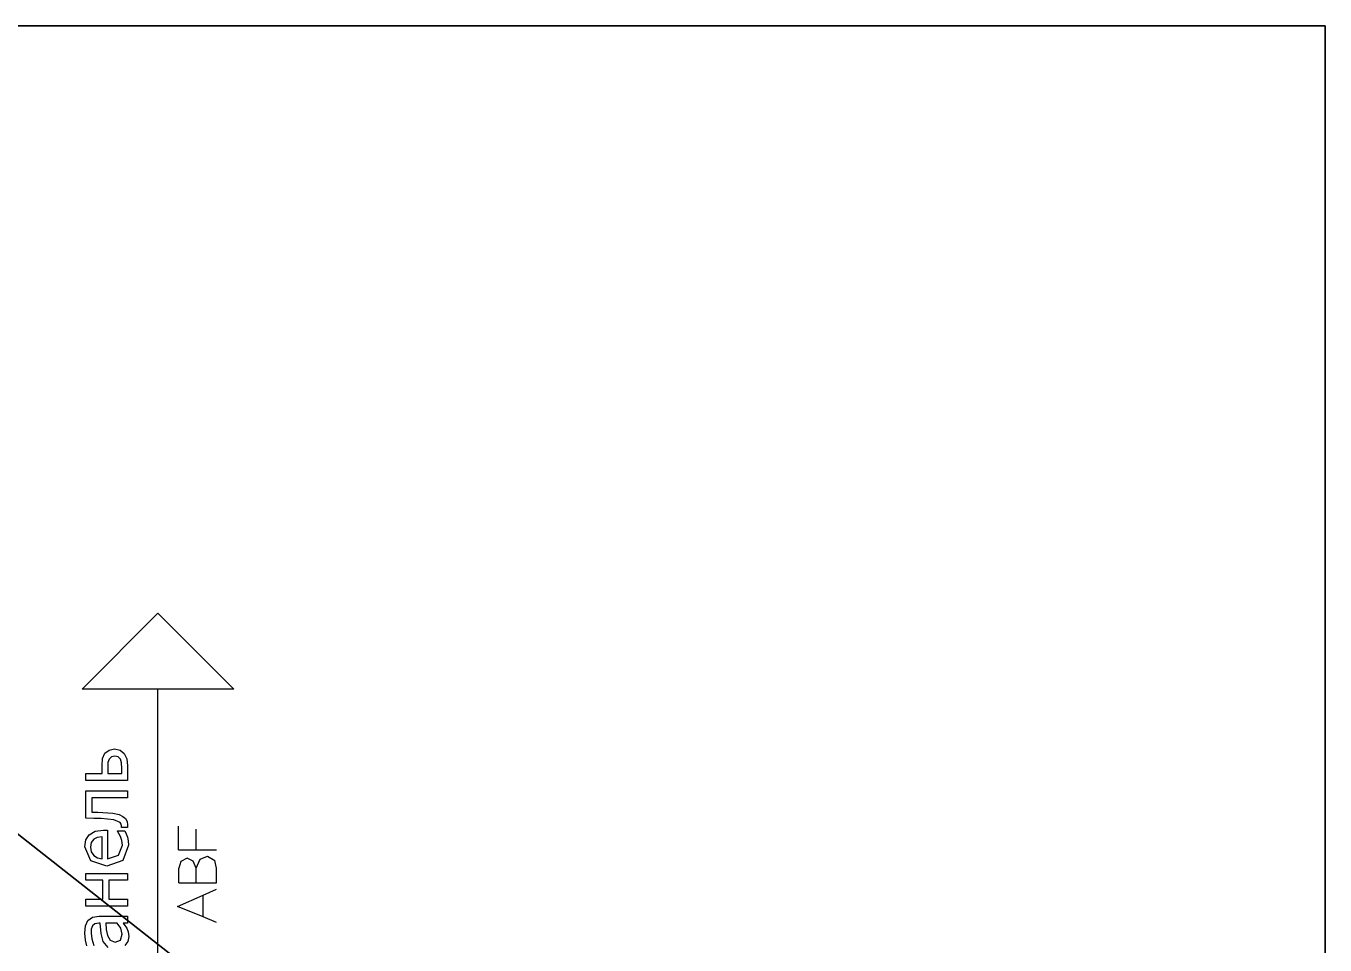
# Model space of a CAD drawing. Extents: x -2332 to 12, y -411 to 679.
# Drawn here: x -479.7 to 0, y 339.3 to 679 of the extents above; entities that cross this region are included whole.
import ezdxf

# ---------------------------------------------------------------- set-up
doc = ezdxf.new("R2010")
doc.units = 0
doc.header["$LTSCALE"] = 25.4
doc.layers.get('0').update_dxf_attribs({"linetype": 'CONTINUOUS'})
doc.layers.add('ABF_CUTTINGLINES', color=22, linetype='CONTINUOUS')
doc.layers.add('ABF_LABEL', color=212, linetype='CONTINUOUS')

# ---------------------------------------------------------------- blocks, each defined once
blk = doc.blocks.new('GROUP6_1')
at = {"layer": 'ABF_LABEL', "color": 0}
for p, q in [((-0.29, 16.7), (1.01, 16.99)), ((1.34, 15.52), (-0.2, 15.03)), ((1.01, 16.99), (2.69, 17.15)), ((2.68, 15.7), (1.34, 15.52)), ((3.62, 15.63), (2.68, 15.7)), ((2.69, 17.15), (4.39, 16.99)), ((4.39, 15.36), (3.62, 15.63)), ((4.39, 16.99), (5.64, 16.42)), ((4.88, 14.82), (4.39, 15.36)), ((5.64, 16.42), (6.43, 15.38)), ((6.43, 15.38), (6.7, 13.82)), ((9.01, 7.13), (9.01, 16.91)), ((9.01, 16.91), (10.65, 16.91)), ((10.65, 16.91), (10.65, 12.95)), ((15.09, 12.95), (15.09, 16.91)), ((15.09, 16.91), (16.73, 16.91)), ((16.73, 16.91), (16.73, 7.13)), ((18.43, 11.96), (19.68, 15.77)), ((19.68, 15.77), (22.96, 17.18)), ((21.75, 15.63), (20.91, 15.06)), ((22.86, 15.83), (21.75, 15.63)), ((23.98, 15.63), (22.86, 15.83)), ((22.96, 17.18), (24.57, 16.92)), ((24.72, 15.07), (23.98, 15.63)), ((24.57, 16.92), (25.8, 16.1)), ((25.8, 16.1), (26.6, 14.73)), ((29.62, 15.04), (29.68, 16.91)), ((29.68, 16.91), (36.12, 16.91)), ((31.11, 15.53), (31.06, 14.13)), ((34.48, 15.53), (31.11, 15.53)), ((34.48, 7.13), (34.48, 15.53)), ((36.12, 16.91), (36.12, 7.13)), ((38.51, 7.13), (38.51, 16.91)), ((38.51, 16.91), (40.15, 16.91)), ((40.15, 16.91), (40.15, 13.1)), ((-0.66, 11.7), (0.7, 12.83)), ((0.7, 12.83), (2.64, 13.35)), ((2.64, 13.35), (5.06, 13.57)), ((5.06, 12.25), (3.57, 12.11)), ((5.06, 13.88), (4.88, 14.82)), ((5.06, 13.57), (5.06, 13.88)), ((5.06, 9.54), (5.06, 12.25)), ((6.7, 13.82), (6.7, 7.13)), ((10.65, 12.95), (15.09, 12.95)), ((20.35, 14.2), (20.11, 13.11)), ((20.11, 13.11), (25.28, 13.11)), ((20.91, 15.06), (20.35, 14.2)), ((25.12, 14.26), (24.72, 15.07)), ((25.28, 13.11), (25.12, 14.26)), ((26.6, 14.73), (26.88, 12.74)), ((26.88, 12.74), (26.88, 11.85)), ((29.27, 10.34), (29.56, 13.34)), ((29.56, 13.34), (29.62, 15.04)), ((31.01, 12.92), (30.83, 10.62)), ((31.06, 14.13), (31.01, 12.92)), ((40.15, 13.1), (41.98, 13.1)), ((41.98, 13.1), (43.69, 12.99)), ((43.69, 12.99), (44.9, 12.43)), ((44.9, 12.43), (45.66, 11.47)), ((1.04, 11.23), (0.61, 10.07)), ((0.61, 10.07), (1.08, 8.8)), ((2.12, 11.85), (1.04, 11.23)), ((3.57, 12.11), (2.12, 11.85)), ((3.88, 8.71), (5.06, 9.54)), ((15.09, 11.54), (10.65, 11.54)), ((10.65, 11.54), (10.65, 7.13)), ((15.09, 7.13), (15.09, 11.54)), ((19.72, 8.22), (18.43, 11.96)), ((26.88, 11.85), (20.11, 11.85)), ((20.11, 11.85), (20.96, 9.24)), ((20.96, 9.24), (23.34, 8.34)), ((25.34, 8.78), (26.1, 9.17)), ((26.1, 9.17), (26.6, 9.52)), ((26.6, 9.52), (26.7, 9.52)), ((26.7, 9.52), (26.7, 7.73)), ((28.63, 8.84), (29.27, 10.34)), ((30.83, 10.62), (30.51, 9.13)), ((41.38, 11.77), (40.15, 11.77)), ((40.15, 11.77), (40.15, 8.44)), ((42.72, 11.73), (41.38, 11.77)), ((43.56, 11.47), (42.72, 11.73)), ((43.53, 8.8), (44.06, 9.34)), ((44.06, 10.92), (43.56, 11.47)), ((44.22, 10.13), (44.06, 10.92)), ((44.06, 9.34), (44.22, 10.13)), ((45.92, 10.16), (45.63, 8.87)), ((45.66, 11.47), (45.92, 10.16)), ((0.73, 7.09), (-0.22, 7.73)), ((1.88, 6.86), (0.73, 7.09)), ((1.08, 8.8), (2.47, 8.37)), ((3.02, 6.98), (1.88, 6.86)), ((2.47, 8.37), (3.88, 8.71)), ((3.87, 7.33), (3.02, 6.98)), ((4.52, 7.76), (3.87, 7.33)), ((5.06, 8.17), (4.52, 7.76)), ((5.06, 7.13), (5.06, 8.17)), ((6.7, 7.13), (5.06, 7.13)), ((10.65, 7.13), (9.01, 7.13)), ((16.73, 7.13), (15.09, 7.13)), ((23.35, 6.9), (19.72, 8.22)), ((23.34, 8.34), (24.4, 8.46)), ((24.34, 6.97), (23.35, 6.9)), ((25.21, 7.17), (24.34, 6.97)), ((24.4, 8.46), (25.34, 8.78)), ((25.98, 7.44), (25.21, 7.17)), ((26.7, 7.73), (25.98, 7.44)), ((27.49, 7.13), (27.49, 8.57)), ((27.49, 8.57), (27.58, 8.57)), ((27.8, 7.12), (27.49, 7.13)), ((27.58, 8.57), (27.7, 8.56)), ((27.7, 8.56), (27.86, 8.55)), ((28.15, 7.11), (27.8, 7.12)), ((27.86, 8.55), (28.27, 8.61)), ((28.93, 7.24), (28.15, 7.11)), ((28.27, 8.61), (28.63, 8.84)), ((29.56, 7.64), (28.93, 7.24)), ((30.09, 8.22), (29.56, 7.64)), ((30.51, 9.13), (30.09, 8.22)), ((36.12, 7.13), (34.48, 7.13)), ((41.93, 7.13), (38.51, 7.13)), ((40.15, 8.44), (41.35, 8.44)), ((41.35, 8.44), (42.7, 8.52)), ((43.62, 7.31), (41.93, 7.13)), ((42.7, 8.52), (43.53, 8.8)), ((44.86, 7.94), (43.62, 7.31)), ((45.63, 8.87), (44.86, 7.94)), ((-26.95, 0), (59.97, 0)), ((6.49, -10.57), (8.95, -4.58)), ((8.95, -4.58), (11.61, -10.57)), ((14.53, -4.88), (17.96, -4.88)), ((14.53, -4.88), (14.53, -8.98)), ((19.51, -5.38), (17.96, -4.88)), ((20.29, -6.84), (19.51, -5.38)), ((22.27, -4.79), (22.27, -8.97)), ((22.27, -4.79), (27.81, -4.79)), ((14.53, -8.98), (14.53, -13.72)), ((14.53, -8.98), (17.96, -8.98)), ((17.96, -8.98), (19.55, -8.25)), ((17.96, -8.98), (20.04, -9.9)), ((19.55, -8.25), (20.29, -6.84)), ((22.27, -8.97), (27.09, -8.97)), ((22.27, -8.97), (22.27, -13.72)), ((5.21, -13.72), (6.49, -10.57)), ((6.49, -10.57), (11.61, -10.57)), ((11.61, -10.57), (13.01, -13.72)), ((20.74, -11.59), (19.76, -13.36)), ((20.04, -9.9), (20.74, -11.59)), ((14.53, -13.72), (17.96, -13.72)), ((17.96, -13.72), (19.76, -13.36))]:
    blk.add_line(p, q, dxfattribs=at)
blk.add_polyline3d([(59.97, 17.78, 0), (77.75, 0, 0), (59.97, -17.78, 0), (59.97, 17.78, 0)], close=True, dxfattribs=at)
blk = doc.blocks.new('GROUP8_1')
at = {"layer": 'ABF_CUTTINGLINES', "color": 0}
blk.add_polyline3d([(0, 0, 0), (0, 679, 0), (-860.92, 679, 0), (-860.92, 0, 0), (0, 0, 0)], close=True, dxfattribs=at)
blk = doc.blocks.new('_______3')
at = {"color": 0}
for p, q in [((0, 679), (-861.92, 679)), ((0, 679, 18), (-861.92, 679, 18)), ((0, 679), (-861.92, 679)), ((0, 679, 18), (-861.92, 679, 18)), ((0, 0), (0, 679)), ((0, 0, 18), (0, 679, 18)), ((0, 0), (0, 679)), ((0, 679), (0, 679, 18)), ((0, 0, 18), (0, 679, 18)), ((0, 679), (0, 679, 18))]:
    blk.add_line(p, q, dxfattribs=at)
at = {"layer": 'ABF_CUTTINGLINES', "color": 0}
blk.add_blockref('GROUP8_1', (0, 0, 18), dxfattribs=at)
at = {"layer": 'ABF_LABEL', "color": 0, "xscale": 1.574803149606299, "yscale": 1.574803149606299, "rotation": 90}
blk.add_blockref('GROUP6_1', (-430.96, 339.5, 18), dxfattribs=at)
at = {"color": 0}
mesh = blk.add_polyface(dxfattribs=at)
corners = [(-861.92, 679), (0, 0), (-861.92, 0), (0, 679)]
mesh.append_faces([[corners[k] for k in face] for face in [(0, 1, 2), (1, 0, 3)]], dxfattribs={"vtx0": -1, "color": 0})
at = {"color": 7}
mesh = blk.add_polyface(dxfattribs=at)
corners = [(0, 0, 18), (-861.92, 679, 18), (-861.92, 0, 18), (0, 679, 18)]
mesh.append_faces([[corners[k] for k in face] for face in [(0, 1, 2), (1, 0, 3)]], dxfattribs={"vtx0": -1, "color": 7})
at = {"color": 0}
mesh = blk.add_polyface(dxfattribs=at)
corners = [(-861.92, 679, 18), (0, 679), (-861.92, 679), (0, 679, 18)]
mesh.append_faces([[corners[k] for k in face] for face in [(0, 1, 2), (1, 0, 3)]], dxfattribs={"vtx0": -1, "color": 0})
mesh = blk.add_polyface(dxfattribs=at)
corners = [(0, 679), (0, 0, 18), (0, 0), (0, 679, 18)]
mesh.append_faces([[corners[k] for k in face] for face in [(0, 1, 2), (1, 0, 3)]], dxfattribs={"vtx0": -1, "color": 0})
blk = doc.blocks.new('THICKNESS_18')
at = {"color": 0}
blk.add_blockref('_______3', (0, 0), dxfattribs=at)

msp = doc.modelspace()

# ---------------------------------------------------------------- block references
at = {"color": 0}
msp.add_blockref('THICKNESS_18', (0, 0), dxfattribs=at)

doc.saveas('drawing.dxf')
